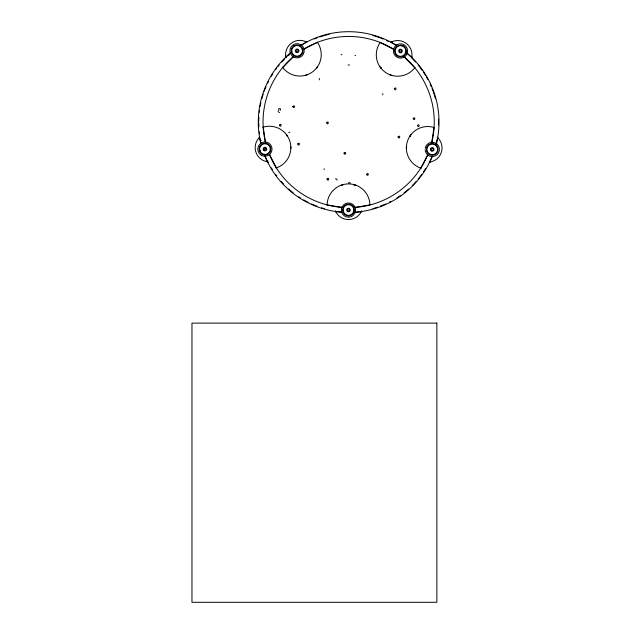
<?xml version="1.0" encoding="UTF-8"?>
<svg xmlns="http://www.w3.org/2000/svg" width="634" height="634" viewBox="0 0 634 634"><rect width="100%" height="100%" fill="white"/><g stroke="black" fill="none" stroke-linecap="round" stroke-linejoin="round"><path stroke-width="0.95" d="M342.511 185.223L342.518 184.771M354.572 184.795L354.097 185.247M406.378 148.633L406.394 146.771M327.104 205.265L327.192 203.395A21.405 21.405 0 0 1 348.549 183.9A21.405 21.405 0 0 1 369.836 203.474L369.891 204.925L355.095 207.366M434.021 127.474L431.762 142.293M411.601 57.94L411.886 56.331M437.595 137.586L436.351 143.546M393.5 49.603L393.643 48.992M355.198 212.509L361.38 211.447M410.42 136.413L410.135 135.819M407.155 53.541L411.72 57.401M278.191 110.95L278.136 111.822M324.164 168.715L324.109 169.587M335.98 178.305L336.052 179.446M382.825 94.846L382.754 93.705M341.805 207.603L342.043 207.033M360.857 212.453L361.602 210.932M429.638 162.066L432.166 156.527M380.4 42.209L379.37 43.762A21.405 21.405 0 0 0 385.084 72.11A21.405 21.405 0 0 0 413.82 68.884L414.985 67.426M280.347 110.126C281.75 107.867 277.201 108.168 278.889 110.221M319.385 78.457L319.298 79.844M348.367 183.004L349.5 182.449L350.277 183.131M420.77 168.137L427.704 154.855A85.614 85.614 0 0 1 356.118 207.35M409.841 136.239L410.927 134.717M380.733 67.838L381.383 67.759M316.461 68.147L317.571 66.641M282.764 67.513L293.304 56.846M258.862 138.085L259.623 137.309L260.836 143.276M285.823 57.234L290.332 53.145M269.307 154.736L269.783 154.339M396.02 45.426L396.519 45.054M260.542 143.482L261.049 143.125M390.409 42.557L391.915 41.773M403.945 57.218L404.476 56.894A7.133 7.133 0 0 1 393.484 52.281A7.133 7.133 0 0 1 402.075 44.015A7.133 7.133 0 0 1 406.259 55.174M301.348 45.101L306.642 42.106M303.979 49.08L317.388 42.407M348.121 64.945L349.508 65.04M289.841 132.324L288.7 132.403M276.028 168.018L277.779 167.368A21.405 21.405 0 0 0 289.817 141.073A21.405 21.405 0 0 0 264.671 126.784L262.872 127.283M305.715 75.232L307.482 74.638M286.695 135.747L287.123 135.605M341.227 185.176L343.002 184.621M341.964 54.722L341.092 54.667M354.992 55.499L355.587 55.459M279.586 112.535L278.992 112.575M337.367 179.89L336.781 179.929M429.091 162.122L430.708 161.884M431.429 142.325L432.055 142.278M264.663 156.241L265.281 156.233M431.905 156.527L432.523 156.535M265.186 141.984L265.804 142.032M341.9 207.381L327.12 204.893M335.64 211.447L341.686 212.136M266.462 161.599L267.683 161.805A14.265 14.265 0 0 1 259.734 137.198M434.417 127.585L432.618 127.077A21.405 21.405 0 0 0 407.424 141.279A21.405 21.405 0 0 0 419.375 167.614L421.119 168.272M354.081 184.637L355.864 185.199M406.394 147.286L406.822 147.421M389.989 74.78L391.757 75.383M380.178 42.549L393.579 49.278M305.675 41.622L306.785 42.177A14.265 14.265 0 0 0 285.839 57.345L285.942 57.781M390.893 42.272L396.187 45.299M293.059 56.695L293.59 57.02M436.184 143.427L436.691 143.791M301.554 45.26L301.055 44.887A7.133 7.133 0 0 1 303.916 48.842L304.066 49.444A7.133 7.133 0 0 1 296.76 57.916A7.133 7.133 0 0 1 290.198 48.858A7.133 7.133 0 0 1 300.532 44.562M437.175 137.213L438.387 138.394M427.419 154.609L427.887 155.013M404.27 57.02L414.755 67.719M282.51 67.196L283.675 68.662A21.405 21.405 0 0 0 312.396 71.983A21.405 21.405 0 0 0 318.213 43.651L317.182 42.098M379.932 66.752L381.042 68.258M286.338 134.503L287.424 136.025M276.416 167.875L269.521 154.553M288.502 54.944L288.898 55.681M335.418 210.948L336.139 212.414M267.58 161.789L265.083 156.233M354.969 207.056L355.206 207.627M290.198 52.749L290.396 53.335M341.607 211.891L341.797 212.485M265.432 142L263.229 127.18M285.657 56.109L285.839 57.345M290.824 146.565L290.84 148.435M390.798 42.327A14.265 14.265 0 0 1 411.696 57.559M405.871 55.665A7.133 7.133 0 0 1 404.975 56.521M403.684 56.481A85.614 85.614 0 0 1 431.809 142.42M341.195 207.35A85.614 85.614 0 0 1 269.561 154.831M265.495 142.42A85.614 85.614 0 0 1 293.621 56.481M304.241 48.873A85.614 85.614 0 0 1 393.865 49.365M260.471 140.708A9.51 9.51 0 0 1 261.224 140.352M361.428 211.352A14.265 14.265 0 0 1 335.568 211.304M341.48 208.808A7.133 7.133 0 0 1 352.932 204.473A7.133 7.133 0 0 1 351.315 216.606A7.133 7.133 0 0 1 341.393 209.426M406.743 52.844A90.369 90.369 0 0 1 436.192 144.504M432.142 156.646A90.369 90.369 0 0 1 354.564 212.239M340.775 212.089A90.369 90.369 0 0 1 264.79 155.734M260.875 143.546A90.369 90.369 0 0 1 290.57 52.844M300.936 45.323A90.369 90.369 0 0 1 396.377 45.323M438.498 119.129A89.893 89.893 0 0 1 438.498 125.009M425.501 168.699A89.893 89.893 0 0 1 423.393 172.012M421.721 174.429A89.893 89.893 0 0 1 418.139 179.097M416.237 181.34A89.893 89.893 0 0 1 412.219 185.627M408.661 189.003A89.893 89.893 0 0 1 406.434 190.929M405.681 191.555A89.893 89.893 0 0 1 404.151 192.784M400.212 195.7A89.893 89.893 0 0 1 396.955 197.879M391.027 201.343A89.893 89.893 0 0 1 389.292 202.254M385.757 203.942A89.893 89.893 0 0 1 380.321 206.201M377.547 207.191A89.893 89.893 0 0 1 372.863 208.634M324.442 208.634A89.893 89.893 0 0 1 321.62 207.801M316.992 206.201A89.893 89.893 0 0 1 311.556 203.942M308.021 202.254A89.893 89.893 0 0 1 303.71 199.916M300.358 197.879A89.893 89.893 0 0 1 298.709 196.809M293.154 192.784A89.893 89.893 0 0 1 288.652 189.003M283.723 184.232A89.893 89.893 0 0 1 281.068 181.34M276.749 176.006A89.893 89.893 0 0 1 275.584 174.429M272.319 169.532A89.893 89.893 0 0 1 271.297 167.859M268.467 162.7A89.893 89.893 0 0 1 267.603 160.941M259.528 133.798A89.893 89.893 0 0 1 259.298 131.856M258.894 126.966A89.893 89.893 0 0 1 258.767 123.044M258.767 121.086A89.893 89.893 0 0 1 258.894 117.163M259.298 112.281A89.893 89.893 0 0 1 259.528 110.332M260.13 106.457A89.893 89.893 0 0 1 260.891 102.613M261.826 98.801A89.893 89.893 0 0 1 263.221 94.101M264.18 91.32A89.893 89.893 0 0 1 265.987 86.763M267.603 83.189A89.893 89.893 0 0 1 268.467 81.429M271.297 76.278A89.893 89.893 0 0 1 272.842 73.766M275.584 69.708A89.893 89.893 0 0 1 276.749 68.123M277.938 66.57A89.893 89.893 0 0 1 279.166 65.04M281.718 62.061A89.893 89.893 0 0 1 284.404 59.2M314.258 39.015A89.893 89.893 0 0 1 316.992 37.937M319.758 36.946A89.893 89.893 0 0 1 324.442 35.496M325.393 35.242A89.893 89.893 0 0 1 329.197 34.307M372.863 35.496A89.893 89.893 0 0 1 379.401 37.596M380.321 37.937A89.893 89.893 0 0 1 383.055 39.015M386.645 40.6A89.893 89.893 0 0 1 388.412 41.448M412.219 58.502A89.893 89.893 0 0 1 415.587 62.061M418.139 65.04A89.893 89.893 0 0 1 422.292 70.509M423.393 72.125A89.893 89.893 0 0 1 425.501 75.438M426.5 77.118A89.893 89.893 0 0 1 427.934 79.694M430.121 84.076A89.893 89.893 0 0 1 431.326 86.763M432.071 88.578A89.893 89.893 0 0 1 433.125 91.32M433.458 92.247A89.893 89.893 0 0 1 435.487 98.801M437.515 137.507A14.265 14.265 0 0 1 429.48 162.09M425.232 148.396A7.133 7.133 0 0 1 433.498 142.373A7.133 7.133 0 0 1 439.283 150.821A7.133 7.133 0 0 1 430.676 156.352M430.074 156.186A7.133 7.133 0 0 1 425.16 149.64M348.351 215.885L348.819 215.615L348.367 215.362A5.357 5.357 0 0 1 343.755 207.492A5.357 5.357 0 0 1 352.861 206.906A5.357 5.357 0 0 1 349.302 215.306L349.374 215.814A5.88 5.88 0 0 0 353.281 206.605A5.88 5.88 0 0 0 343.295 207.247A5.88 5.88 0 0 0 348.351 215.885M279.435 125.08C280.965 128.948 282.32 122.093 279.435 125.08M292.829 106.536C294.35 110.403 295.713 103.548 292.829 106.536M297.718 143.942C299.248 147.801 300.603 140.954 297.718 143.942M326.589 122.719C328.119 126.586 329.474 119.731 326.589 122.719M327.009 179.05C328.531 182.909 329.894 176.062 327.009 179.05M343.993 153.103C345.514 156.963 346.877 150.115 343.993 153.103M366.587 174.215C368.116 178.083 369.471 171.228 366.587 174.215M394.3 88.649C395.83 92.509 397.185 85.653 394.3 88.649M398.057 136.873C399.578 140.732 400.942 133.885 398.057 136.873M413.162 118.479C414.684 122.346 416.047 115.491 413.162 118.479M417.418 125.5C418.947 129.36 420.302 122.505 417.418 125.5M293.597 45.767L293.534 46.48L294.049 46.417A5.357 5.357 0 0 1 302.41 50.078A5.357 5.357 0 0 1 295.389 55.903A5.357 5.357 0 0 1 293.328 47.019L292.963 46.647A5.88 5.88 0 0 0 295.222 56.394A5.88 5.88 0 0 0 302.917 50.007A5.88 5.88 0 0 0 293.756 45.989L293.597 45.767M403.176 45.799L402.939 46.258A5.357 5.357 0 0 0 395.117 50.958A5.357 5.357 0 0 0 402.828 55.84A5.357 5.357 0 0 0 403.723 46.758L403.509 46.29L404.04 46.345A5.88 5.88 0 0 1 403.058 56.307A5.88 5.88 0 0 1 394.602 50.958A5.88 5.88 0 0 1 403.176 45.799M260.099 150.543L259.734 151.13L259.338 150.773A5.88 5.88 0 0 1 265.987 143.292A5.88 5.88 0 0 1 269.688 152.588A5.88 5.88 0 0 1 259.718 151.724L260.178 151.494A5.357 5.357 0 0 0 269.268 152.279A5.357 5.357 0 0 0 265.892 143.807A5.357 5.357 0 0 0 259.837 150.623L260.099 150.543M437.674 150.821L437.294 151.169A5.357 5.357 0 0 1 428.386 153.127A5.357 5.357 0 0 1 430.637 144.283A5.357 5.357 0 0 1 437.523 150.266L438.039 150.353A5.88 5.88 0 0 0 430.486 143.791A5.88 5.88 0 0 0 428.013 153.483A5.88 5.88 0 0 0 437.785 151.344L437.674 150.821M436.866 323.11L191.967 323.11L191.967 602.3L436.866 602.3L436.866 323.11M399.523 52.527A1.783 1.783 0 0 0 402.265 51.092A1.783 1.783 0 0 0 399.65 49.436A1.783 1.783 0 0 0 399.523 52.527M399.903 51.925A1.07 1.07 0 0 0 401.544 51.061A1.07 1.07 0 0 0 399.983 50.078A1.07 1.07 0 0 0 399.903 51.925M296.197 52.368A1.783 1.783 0 0 0 298.883 50.831A1.783 1.783 0 0 0 296.213 49.278A1.783 1.783 0 0 0 296.197 52.368M296.561 51.75A1.07 1.07 0 0 0 298.17 50.831A1.07 1.07 0 0 0 296.569 49.896A1.07 1.07 0 0 0 296.561 51.75M263.99 150.575A1.783 1.783 0 0 0 266.748 149.188A1.783 1.783 0 0 0 264.164 147.492A1.783 1.783 0 0 0 263.99 150.575M264.378 149.981A1.07 1.07 0 0 0 266.034 149.148A1.07 1.07 0 0 0 264.489 148.126A1.07 1.07 0 0 0 264.378 149.981M261.137 155.156A7.133 7.133 0 0 0 272.049 149.37A7.133 7.133 0 0 0 261.588 142.808A7.133 7.133 0 0 0 261.137 155.156M347.559 211.534A1.783 1.783 0 0 0 350.277 210.044A1.783 1.783 0 0 0 347.63 208.443A1.783 1.783 0 0 0 347.559 211.534M347.931 210.916A1.07 1.07 0 0 0 349.556 210.028A1.07 1.07 0 0 0 347.971 209.069A1.07 1.07 0 0 0 347.931 210.916M431.231 150.876A1.783 1.783 0 0 0 434.021 149.537A1.783 1.783 0 0 0 431.461 147.793A1.783 1.783 0 0 0 431.231 150.876M431.635 150.282A1.07 1.07 0 0 0 433.307 149.481A1.07 1.07 0 0 0 431.778 148.435A1.07 1.07 0 0 0 431.635 150.282"/></g></svg>
